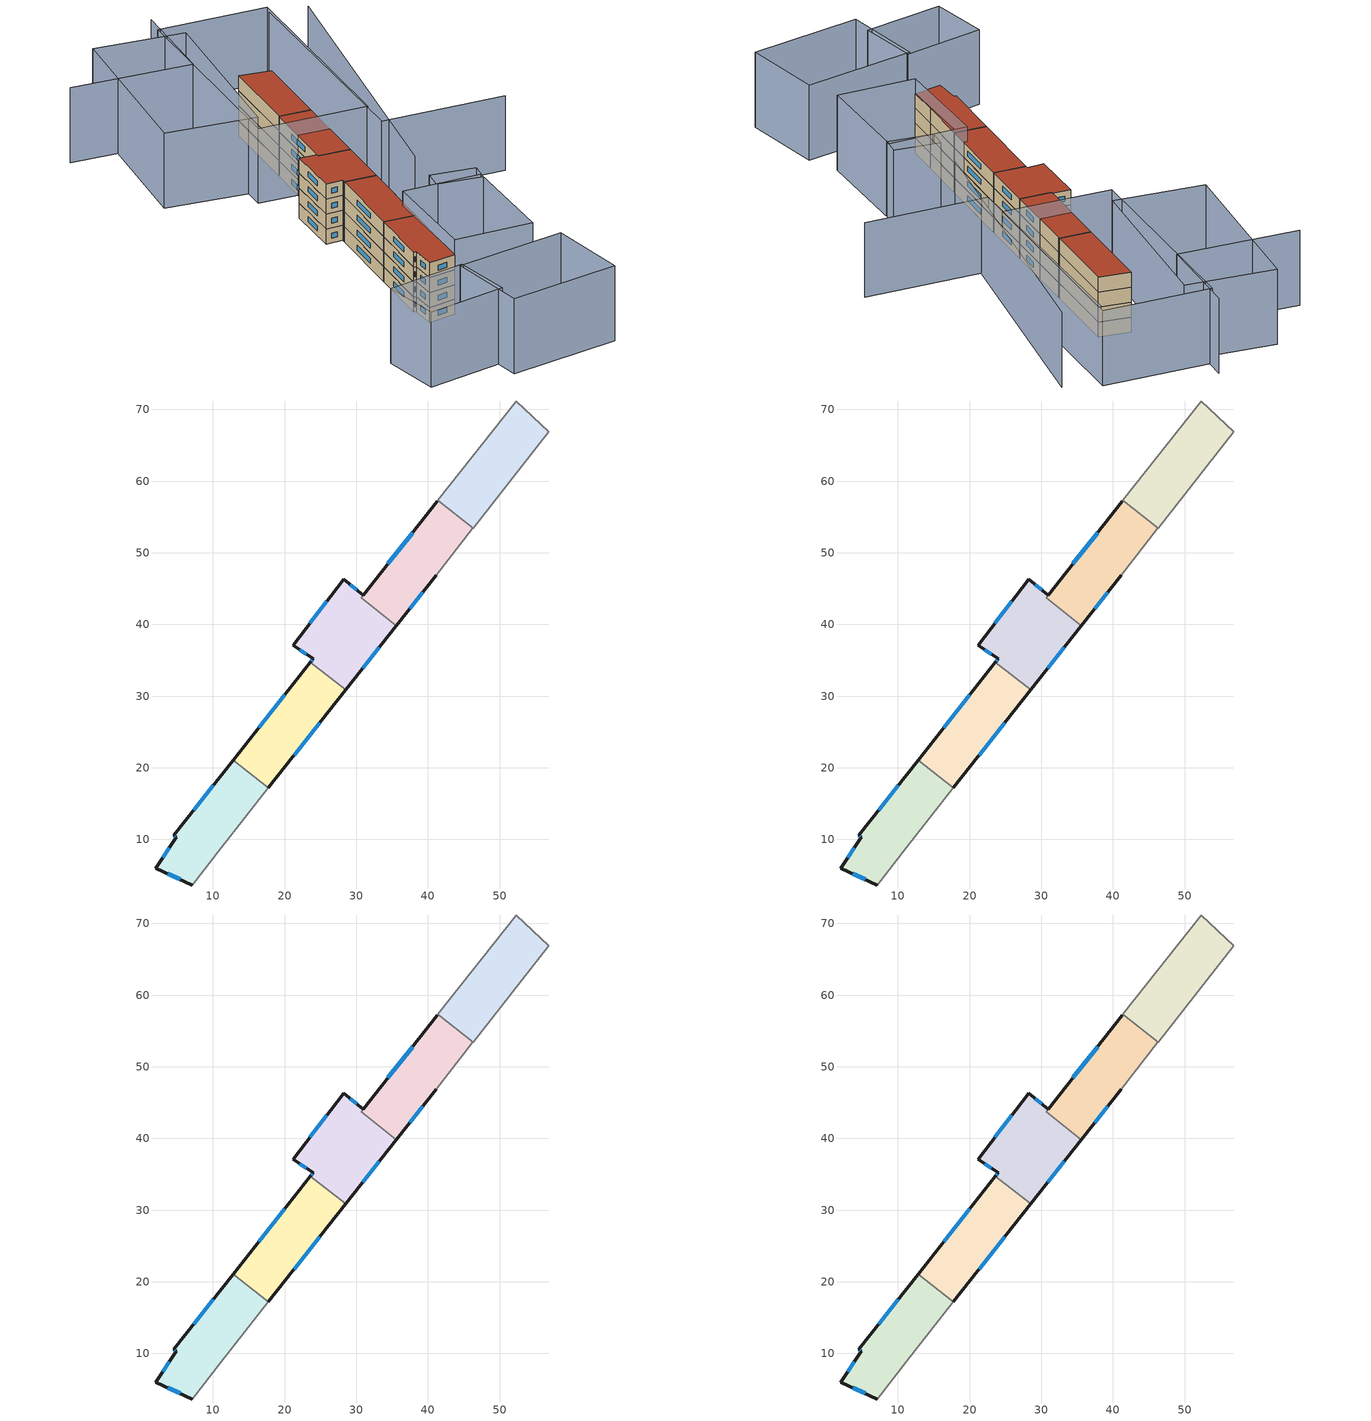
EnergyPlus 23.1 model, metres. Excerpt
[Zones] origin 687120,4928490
4992d9d4e5aeb075_F0_dwelling_0
 floor ground (EU_floor_Construction): 56.85,66.89 46.3,53.45 41.4,57.31 52.35,71.19 z0
 wall adiabatic (EU_wall_Construction): 46.3,53.45 56.85,66.89 52.35,71.19 41.4,57.31 z0:3
 wall to 4992d9d4e5aeb075_F0_dwelling_1 (EU_wall_Construction): 41.4,57.31 46.3,53.45 z0:3
4992d9d4e5aeb075_F0_dwelling_1
 floor ground (EU_floor_Construction): 46.3,53.45 46.21,53.33 41.13,46.86 35.6,39.84 30.69,43.71 41.31,57.19 41.4,57.31 z0
 wall outside (EU_wall_Construction): 41.31,57.19 30.97,44.08 / 35.6,39.84 41.13,46.86 z0:3
 wall adiabatic (EU_wall_Construction): 41.4,57.31 41.31,57.19 / 41.13,46.86 46.21,53.33 46.3,53.45 z0:3
 wall to 4992d9d4e5aeb075_F0_dwelling_2 (EU_wall_Construction): 30.97,44.08 30.69,43.71 35.6,39.84 z0:3
 window (EU_Window_Construction): 37.87,52.82 34.42,48.45 / 37.44,42.18 39.29,44.52 z1:2
4992d9d4e5aeb075_F0_dwelling_2
 floor ground (EU_floor_Construction): 30.97,44.08 30.69,43.71 35.6,39.84 28.52,30.88 23.61,34.75 23.98,35.22 21.2,37.09 28.22,46.29 z0
 wall outside (EU_wall_Construction): 30.97,44.08 28.22,46.29 21.2,37.09 23.98,35.22 23.61,34.75 / 28.52,30.88 35.6,39.84 z0:3
 wall to 4992d9d4e5aeb075_F0_dwelling_3 (EU_wall_Construction): 23.61,34.75 28.52,30.88 z0:3
 window (EU_Window_Construction): 30.05,44.81 29.14,45.55 / 30.88,33.87 33.24,36.86 / 23.86,35.06 23.74,34.91 / 22.13,36.46 23.06,35.84 / 25.88,43.22 23.54,40.15 z1:2
4992d9d4e5aeb075_F0_dwelling_3
 floor ground (EU_floor_Construction): 28.52,30.88 17.72,17.2 12.82,21.06 23.61,34.75 z0
 wall outside (EU_wall_Construction): 23.61,34.75 12.82,21.06 / 17.72,17.2 28.52,30.88 z0:3
 wall to 4992d9d4e5aeb075_F0_dwelling_4 (EU_wall_Construction): 12.82,21.06 17.72,17.2 z0:3
 window (EU_Window_Construction): 20.01,30.19 16.41,25.62 / 21.32,21.76 24.92,26.32 z1:2
4992d9d4e5aeb075_F0_dwelling_4
 floor ground (EU_floor_Construction): 17.72,17.2 11.13,8.84 7.1,3.65 2.03,6.02 4.88,10.31 4.54,10.57 12.82,21.06 z0
 wall outside (EU_wall_Construction): 12.82,21.06 4.54,10.57 4.88,10.31 2.03,6.02 7.1,3.65 z0:3
 wall adiabatic (EU_wall_Construction): 7.1,3.65 11.13,8.84 17.72,17.2 z0:3
 window (EU_Window_Construction): 3.72,5.23 5.41,4.44 / 3.93,8.88 2.98,7.45 / 4.66,10.48 4.77,10.4 / 10.06,17.56 7.3,14.07 z1:2
4992d9d4e5aeb075_F1_dwelling_0
 floor to 4992d9d4e5aeb075_F0_dwelling_0 (EU_floor_Construction): 56.85,66.89 46.3,53.45 41.4,57.31 52.35,71.19 z3
 wall adiabatic (EU_wall_Construction): 46.3,53.45 56.85,66.89 52.35,71.19 41.4,57.31 z3:6
 wall to 4992d9d4e5aeb075_F1_dwelling_1 (EU_wall_Construction): 41.4,57.31 46.3,53.45 z3:6
4992d9d4e5aeb075_F1_dwelling_1
 floor to 4992d9d4e5aeb075_F0_dwelling_1 (EU_floor_Construction): 46.3,53.45 46.21,53.33 41.13,46.86 35.6,39.84 30.69,43.71 41.31,57.19 41.4,57.31 z3
 wall outside (EU_wall_Construction): 41.31,57.19 30.97,44.08 / 35.6,39.84 41.13,46.86 z3:6
 wall adiabatic (EU_wall_Construction): 41.4,57.31 41.31,57.19 / 41.13,46.86 46.21,53.33 46.3,53.45 z3:6
 wall to 4992d9d4e5aeb075_F1_dwelling_2 (EU_wall_Construction): 30.97,44.08 30.69,43.71 35.6,39.84 z3:6
 window (EU_Window_Construction): 37.87,52.82 34.42,48.45 / 37.44,42.18 39.29,44.52 z4:5
4992d9d4e5aeb075_F1_dwelling_2
 floor to 4992d9d4e5aeb075_F0_dwelling_2 (EU_floor_Construction): 30.97,44.08 30.69,43.71 35.6,39.84 28.52,30.88 23.61,34.75 23.98,35.22 21.2,37.09 28.22,46.29 z3
 wall outside (EU_wall_Construction): 30.97,44.08 28.22,46.29 21.2,37.09 23.98,35.22 23.61,34.75 / 28.52,30.88 35.6,39.84 z3:6
 wall to 4992d9d4e5aeb075_F1_dwelling_3 (EU_wall_Construction): 23.61,34.75 28.52,30.88 z3:6
 window (EU_Window_Construction): 30.05,44.81 29.14,45.55 / 30.88,33.87 33.24,36.86 / 23.86,35.06 23.74,34.91 / 22.13,36.46 23.06,35.84 / 25.88,43.22 23.54,40.15 z4:5
4992d9d4e5aeb075_F1_dwelling_3
 floor to 4992d9d4e5aeb075_F0_dwelling_3 (EU_floor_Construction): 28.52,30.88 17.72,17.2 12.82,21.06 23.61,34.75 z3
 wall outside (EU_wall_Construction): 23.61,34.75 12.82,21.06 / 17.72,17.2 28.52,30.88 z3:6
 wall to 4992d9d4e5aeb075_F1_dwelling_4 (EU_wall_Construction): 12.82,21.06 17.72,17.2 z3:6
 window (EU_Window_Construction): 20.01,30.19 16.41,25.62 / 21.32,21.76 24.92,26.32 z4:5
4992d9d4e5aeb075_F1_dwelling_4
 floor to 4992d9d4e5aeb075_F0_dwelling_4 (EU_floor_Construction): 17.72,17.2 11.13,8.84 7.1,3.65 2.03,6.02 4.88,10.31 4.54,10.57 12.82,21.06 z3
 wall outside (EU_wall_Construction): 12.82,21.06 4.54,10.57 4.88,10.31 2.03,6.02 7.1,3.65 z3:6
 wall adiabatic (EU_wall_Construction): 7.1,3.65 11.13,8.84 17.72,17.2 z3:6
 window (EU_Window_Construction): 3.72,5.23 5.41,4.44 / 3.93,8.88 2.98,7.45 / 4.66,10.48 4.77,10.4 / 10.06,17.56 7.3,14.07 z4:5
4992d9d4e5aeb075_F2_dwelling_0
 floor to 4992d9d4e5aeb075_F1_dwelling_0 (EU_floor_Construction): 56.85,66.89 46.3,53.45 41.4,57.31 52.35,71.19 z6
 wall adiabatic (EU_wall_Construction): 46.3,53.45 56.85,66.89 52.35,71.19 41.4,57.31 z6:9
 wall to 4992d9d4e5aeb075_F2_dwelling_1 (EU_wall_Construction): 41.4,57.31 46.3,53.45 z6:9
4992d9d4e5aeb075_F2_dwelling_1
 floor to 4992d9d4e5aeb075_F1_dwelling_1 (EU_floor_Construction): 46.3,53.45 46.21,53.33 41.13,46.86 35.6,39.84 30.69,43.71 41.31,57.19 41.4,57.31 z6
 wall outside (EU_wall_Construction): 41.31,57.19 30.97,44.08 / 35.6,39.84 41.13,46.86 z6:9
 wall adiabatic (EU_wall_Construction): 41.4,57.31 41.31,57.19 / 41.13,46.86 46.21,53.33 46.3,53.45 z6:9
 wall to 4992d9d4e5aeb075_F2_dwelling_2 (EU_wall_Construction): 30.97,44.08 30.69,43.71 35.6,39.84 z6:9
 window (EU_Window_Construction): 37.87,52.82 34.42,48.45 / 37.44,42.18 39.29,44.52 z7:8
4992d9d4e5aeb075_F2_dwelling_2
 floor to 4992d9d4e5aeb075_F1_dwelling_2 (EU_floor_Construction): 30.97,44.08 30.69,43.71 35.6,39.84 28.52,30.88 23.61,34.75 23.98,35.22 21.2,37.09 28.22,46.29 z6
 wall outside (EU_wall_Construction): 30.97,44.08 28.22,46.29 21.2,37.09 23.98,35.22 23.61,34.75 / 28.52,30.88 35.6,39.84 z6:9
 wall to 4992d9d4e5aeb075_F2_dwelling_3 (EU_wall_Construction): 23.61,34.75 28.52,30.88 z6:9
 window (EU_Window_Construction): 30.05,44.81 29.14,45.55 / 30.88,33.87 33.24,36.86 / 23.86,35.06 23.74,34.91 / 22.13,36.46 23.06,35.84 / 25.88,43.22 23.54,40.15 z7:8
4992d9d4e5aeb075_F2_dwelling_3
 floor to 4992d9d4e5aeb075_F1_dwelling_3 (EU_floor_Construction): 28.52,30.88 17.72,17.2 12.82,21.06 23.61,34.75 z6
 wall outside (EU_wall_Construction): 23.61,34.75 12.82,21.06 / 17.72,17.2 28.52,30.88 z6:9
 wall to 4992d9d4e5aeb075_F2_dwelling_4 (EU_wall_Construction): 12.82,21.06 17.72,17.2 z6:9
 window (EU_Window_Construction): 20.01,30.19 16.41,25.62 / 21.32,21.76 24.92,26.32 z7:8
4992d9d4e5aeb075_F2_dwelling_4
 floor to 4992d9d4e5aeb075_F1_dwelling_4 (EU_floor_Construction): 17.72,17.2 11.13,8.84 7.1,3.65 2.03,6.02 4.88,10.31 4.54,10.57 12.82,21.06 z6
 wall outside (EU_wall_Construction): 12.82,21.06 4.54,10.57 4.88,10.31 2.03,6.02 7.1,3.65 z6:9
 wall adiabatic (EU_wall_Construction): 7.1,3.65 11.13,8.84 17.72,17.2 z6:9
 window (EU_Window_Construction): 3.72,5.23 5.41,4.44 / 3.93,8.88 2.98,7.45 / 4.66,10.48 4.77,10.4 / 10.06,17.56 7.3,14.07 z7:8
4992d9d4e5aeb075_F3_dwelling_0
 floor to 4992d9d4e5aeb075_F2_dwelling_0 (EU_floor_Construction): 56.85,66.89 46.3,53.45 41.4,57.31 52.35,71.19 z9
 wall adiabatic (EU_wall_Construction): 46.3,53.45 56.85,66.89 52.35,71.19 41.4,57.31 z9:12
 wall to 4992d9d4e5aeb075_F3_dwelling_1 (EU_wall_Construction): 41.4,57.31 46.3,53.45 z9:12
 roof outside (EU_roof_Construction): 46.3,53.45 56.85,66.89 52.35,71.19 41.4,57.31 z12
4992d9d4e5aeb075_F3_dwelling_1
 floor to 4992d9d4e5aeb075_F2_dwelling_1 (EU_floor_Construction): 46.3,53.45 46.21,53.33 41.13,46.86 35.6,39.84 30.69,43.71 41.31,57.19 41.4,57.31 z9
 wall outside (EU_wall_Construction): 41.31,57.19 30.97,44.08 / 35.6,39.84 41.13,46.86 z9:12
 wall adiabatic (EU_wall_Construction): 41.4,57.31 41.31,57.19 / 41.13,46.86 46.21,53.33 46.3,53.45 z9:12
 wall to 4992d9d4e5aeb075_F3_dwelling_2 (EU_wall_Construction): 30.97,44.08 30.69,43.71 35.6,39.84 z9:12
 window (EU_Window_Construction): 37.87,52.82 34.42,48.45 / 37.44,42.18 39.29,44.52 z10:11
 roof outside (EU_roof_Construction): 41.13,46.86 46.21,53.33 46.3,53.45 41.4,57.31 41.31,57.19 30.69,43.71 35.6,39.84 z12
4992d9d4e5aeb075_F3_dwelling_2
 floor to 4992d9d4e5aeb075_F2_dwelling_2 (EU_floor_Construction): 30.97,44.08 30.69,43.71 35.6,39.84 28.52,30.88 23.61,34.75 23.98,35.22 21.2,37.09 28.22,46.29 z9
 wall outside (EU_wall_Construction): 30.97,44.08 28.22,46.29 21.2,37.09 23.98,35.22 23.61,34.75 / 28.52,30.88 35.6,39.84 z9:12
 wall to 4992d9d4e5aeb075_F3_dwelling_3 (EU_wall_Construction): 23.61,34.75 28.52,30.88 z9:12
 window (EU_Window_Construction): 30.05,44.81 29.14,45.55 / 30.88,33.87 33.24,36.86 / 23.86,35.06 23.74,34.91 / 22.13,36.46 23.06,35.84 / 25.88,43.22 23.54,40.15 z10:11
 roof outside (EU_roof_Construction): 28.52,30.88 35.6,39.84 30.69,43.71 30.97,44.08 28.22,46.29 21.2,37.09 23.98,35.22 23.61,34.75 z12
4992d9d4e5aeb075_F3_dwelling_3
 floor to 4992d9d4e5aeb075_F2_dwelling_3 (EU_floor_Construction): 28.52,30.88 17.72,17.2 12.82,21.06 23.61,34.75 z9
 wall outside (EU_wall_Construction): 23.61,34.75 12.82,21.06 / 17.72,17.2 28.52,30.88 z9:12
 wall to 4992d9d4e5aeb075_F3_dwelling_4 (EU_wall_Construction): 12.82,21.06 17.72,17.2 z9:12
 window (EU_Window_Construction): 20.01,30.19 16.41,25.62 / 21.32,21.76 24.92,26.32 z10:11
 roof outside (EU_roof_Construction): 17.72,17.2 28.52,30.88 23.61,34.75 12.82,21.06 z12
4992d9d4e5aeb075_F3_dwelling_4
 floor to 4992d9d4e5aeb075_F2_dwelling_4 (EU_floor_Construction): 17.72,17.2 11.13,8.84 7.1,3.65 2.03,6.02 4.88,10.31 4.54,10.57 12.82,21.06 z9
 wall outside (EU_wall_Construction): 12.82,21.06 4.54,10.57 4.88,10.31 2.03,6.02 7.1,3.65 z9:12
 wall adiabatic (EU_wall_Construction): 7.1,3.65 11.13,8.84 17.72,17.2 z9:12
 window (EU_Window_Construction): 3.72,5.23 5.41,4.44 / 3.93,8.88 2.98,7.45 / 4.66,10.48 4.77,10.4 / 10.06,17.56 7.3,14.07 z10:11
 roof outside (EU_roof_Construction): 11.13,8.84 17.72,17.2 12.82,21.06 4.54,10.57 4.88,10.31 2.03,6.02 7.1,3.65 z12
shading: 62.29,22.53 42.97,37.3 / 42.97,37.3 72.11,75.42 / 33.19,25.48 77.55,70.43 / 59.55,92.76 47.4,77.8 / 47.4,77.8 28.78,92.91 / -1.72,-2.08 18.37,-11.85 / 18.37,-11.85 11.21,-26.56 / 11.21,-26.56 -8.87,-16.79 / -8.87,-16.79 -1.72,-2.08 / -20.54,-6.15 -15.58,4.65 / -15.58,4.65 -0.98,-2.05 / -0.98,-2.05 -5.94,-12.85 / -5.94,-12.85 -20.54,-6.15 / 32.32,11.64 19.61,-5.58 / 19.61,-5.58 7.1,3.65 / 7.1,3.65 19.81,20.87 / 19.81,20.87 32.32,11.64 / 27.74,19.71 34.32,13.67 / 34.32,13.67 31.77,10.9 / 31.77,10.9 25.2,16.94 / 25.2,16.94 27.74,19.71 / 73.66,76.64 47,42.3 / 47,42.3 29.96,55.52 / 29.96,55.52 56.62,89.86 / 56.62,89.86 73.66,76.64 / 20.52,69.5 44.41,96.64 / 44.41,96.64 57.8,84.85 / 57.8,84.85 33.92,57.71 / 33.92,57.71 20.52,69.5 z0:15
[Building]
EU S2 Campaign: North Axis=0; Terrain=City; Solar Distribution=FullExterior
[Site:Location]
Bologna: Latitude=44.5; Longitude=11.25; Time Zone=1; Elevation=37
[SizingPeriod:WeatherFileDays]
AnnualSizingPeriod: Begin Month=1; Begin Day of Month=1; End Month=12; End Day of Month=31; Day of Week for Start Day=Monday; Use Weather File Daylight Saving Period=No; Use Weather File Rain and Snow Indicators=No
[MATERIAL]
EU_InternalMass_Material: Roughness=MediumRough; Thickness=0.1; Conductivity=1; Density=1800; Specific Heat=900; Thermal Absorptance=0.9; Solar Absorptance=0.7; Visible Absorptance=0.7
[MATERIAL:NOMASS] Roughness=MediumRough; Thermal Absorptance=0.9; Solar Absorptance=0.7; Visible Absorptance=0.7
Name | Thermal Resistance
EU_wall_NoMass | 0.937881
EU_roof_NoMass | 0.548572
EU_floor_NoMass | 0.71348
[WINDOWMATERIAL:SIMPLEGLAZINGSYSTEM]
EU_Window_SimpleGlazing: UFactor=4.25633; Solar Heat Gain Coefficient=0.85; Visible Transmittance=0.85
[CONSTRUCTION]
EU_wall_Construction: EU_wall_NoMass
EU_roof_Construction: EU_roof_NoMass
EU_floor_Construction: EU_floor_NoMass
EU_Window_Construction: EU_Window_SimpleGlazing
EU_InternalMass_Construction: EU_InternalMass_Material
[ZONE] Type=1; Multiplier=1; Ceiling Height=autocalculate; Floor Area=autocalculate; Part of Total Floor Area=Yes
Name | Volume
4992d9d4e5aeb075_F0_dwelling_0; 4992d9d4e5aeb075_F1_dwelling_0; 4992d9d4e5aeb075_F2_dwelling_0; 4992d9d4e5aeb075_F3_dwelling_0 | 324.089
4992d9d4e5aeb075_F0_dwelling_1 | 324.622
4992d9d4e5aeb075_F1_dwelling_1; 4992d9d4e5aeb075_F2_dwelling_1; 4992d9d4e5aeb075_F3_dwelling_1 | 324.62
4992d9d4e5aeb075_F0_dwelling_2 | 331.967
4992d9d4e5aeb075_F1_dwelling_2; 4992d9d4e5aeb075_F2_dwelling_2; 4992d9d4e5aeb075_F3_dwelling_2 | 331.966
4992d9d4e5aeb075_F0_dwelling_3 | 326.882
4992d9d4e5aeb075_F1_dwelling_3; 4992d9d4e5aeb075_F2_dwelling_3; 4992d9d4e5aeb075_F3_dwelling_3 | 326.884
4992d9d4e5aeb075_F0_dwelling_4 | 326.894
4992d9d4e5aeb075_F1_dwelling_4; 4992d9d4e5aeb075_F2_dwelling_4; 4992d9d4e5aeb075_F3_dwelling_4 | 326.895
[INTERNALMASS] Construction=EU_InternalMass_Construction
Name | Zone or ZoneList | Surface Area
4992d9d4e5aeb075_F0_dwelling_0_EU_InternalMass | 4992d9d4e5aeb075_F0_dwelling_0 | 108.024
4992d9d4e5aeb075_F0_dwelling_1_EU_InternalMass | 4992d9d4e5aeb075_F0_dwelling_1 | 108.206
4992d9d4e5aeb075_F0_dwelling_2_EU_InternalMass | 4992d9d4e5aeb075_F0_dwelling_2 | 110.658
4992d9d4e5aeb075_F0_dwelling_3_EU_InternalMass | 4992d9d4e5aeb075_F0_dwelling_3 | 108.961
4992d9d4e5aeb075_F0_dwelling_4_EU_InternalMass | 4992d9d4e5aeb075_F0_dwelling_4 | 108.965
4992d9d4e5aeb075_F1_dwelling_0_EU_InternalMass | 4992d9d4e5aeb075_F1_dwelling_0 | 108.024
4992d9d4e5aeb075_F1_dwelling_1_EU_InternalMass | 4992d9d4e5aeb075_F1_dwelling_1 | 108.206
4992d9d4e5aeb075_F1_dwelling_2_EU_InternalMass | 4992d9d4e5aeb075_F1_dwelling_2 | 110.658
4992d9d4e5aeb075_F1_dwelling_3_EU_InternalMass | 4992d9d4e5aeb075_F1_dwelling_3 | 108.961
4992d9d4e5aeb075_F1_dwelling_4_EU_InternalMass | 4992d9d4e5aeb075_F1_dwelling_4 | 108.965
4992d9d4e5aeb075_F2_dwelling_0_EU_InternalMass | 4992d9d4e5aeb075_F2_dwelling_0 | 108.024
4992d9d4e5aeb075_F2_dwelling_1_EU_InternalMass | 4992d9d4e5aeb075_F2_dwelling_1 | 108.206
4992d9d4e5aeb075_F2_dwelling_2_EU_InternalMass | 4992d9d4e5aeb075_F2_dwelling_2 | 110.658
4992d9d4e5aeb075_F2_dwelling_3_EU_InternalMass | 4992d9d4e5aeb075_F2_dwelling_3 | 108.961
4992d9d4e5aeb075_F2_dwelling_4_EU_InternalMass | 4992d9d4e5aeb075_F2_dwelling_4 | 108.965
4992d9d4e5aeb075_F3_dwelling_0_EU_InternalMass | 4992d9d4e5aeb075_F3_dwelling_0 | 108.024
4992d9d4e5aeb075_F3_dwelling_1_EU_InternalMass | 4992d9d4e5aeb075_F3_dwelling_1 | 108.206
4992d9d4e5aeb075_F3_dwelling_2_EU_InternalMass | 4992d9d4e5aeb075_F3_dwelling_2 | 110.658
4992d9d4e5aeb075_F3_dwelling_3_EU_InternalMass | 4992d9d4e5aeb075_F3_dwelling_3 | 108.961
4992d9d4e5aeb075_F3_dwelling_4_EU_InternalMass | 4992d9d4e5aeb075_F3_dwelling_4 | 108.965
[OTHEREQUIPMENT] Fuel Type=Electricity; Design Level Calculation Method=Watts/Area; Power per Zone Floor Area=1; Fraction Latent=0; Fraction Radiant=0; Fraction Lost=0; Carbon Dioxide Generation Rate=0; EndUse Subcategory=EU_Step8_InternalGains
Name | Zone or ZoneList or Space or SpaceList | Schedule
EU_Step8_InternalGain_4992d9d4e5aeb075_F0_dwelling_0_f000 | 4992d9d4e5aeb075_F0_dwelling_0 | EU_Step8_GainSchedule_4992d9d4e5aeb075_F0_dwelling_0_f000
EU_Step8_InternalGain_4992d9d4e5aeb075_F0_dwelling_1_f000 | 4992d9d4e5aeb075_F0_dwelling_1 | EU_Step8_GainSchedule_4992d9d4e5aeb075_F0_dwelling_1_f000
EU_Step8_InternalGain_4992d9d4e5aeb075_F0_dwelling_2_f000 | 4992d9d4e5aeb075_F0_dwelling_2 | EU_Step8_GainSchedule_4992d9d4e5aeb075_F0_dwelling_2_f000
EU_Step8_InternalGain_4992d9d4e5aeb075_F0_dwelling_3_f000 | 4992d9d4e5aeb075_F0_dwelling_3 | EU_Step8_GainSchedule_4992d9d4e5aeb075_F0_dwelling_3_f000
EU_Step8_InternalGain_4992d9d4e5aeb075_F0_dwelling_4_f000 | 4992d9d4e5aeb075_F0_dwelling_4 | EU_Step8_GainSchedule_4992d9d4e5aeb075_F0_dwelling_4_f000
EU_Step8_InternalGain_4992d9d4e5aeb075_F1_dwelling_0_f000 | 4992d9d4e5aeb075_F1_dwelling_0 | EU_Step8_GainSchedule_4992d9d4e5aeb075_F1_dwelling_0_f000
EU_Step8_InternalGain_4992d9d4e5aeb075_F1_dwelling_1_f000 | 4992d9d4e5aeb075_F1_dwelling_1 | EU_Step8_GainSchedule_4992d9d4e5aeb075_F1_dwelling_1_f000
EU_Step8_InternalGain_4992d9d4e5aeb075_F1_dwelling_2_f000 | 4992d9d4e5aeb075_F1_dwelling_2 | EU_Step8_GainSchedule_4992d9d4e5aeb075_F1_dwelling_2_f000
EU_Step8_InternalGain_4992d9d4e5aeb075_F1_dwelling_3_f000 | 4992d9d4e5aeb075_F1_dwelling_3 | EU_Step8_GainSchedule_4992d9d4e5aeb075_F1_dwelling_3_f000
EU_Step8_InternalGain_4992d9d4e5aeb075_F1_dwelling_4_f000 | 4992d9d4e5aeb075_F1_dwelling_4 | EU_Step8_GainSchedule_4992d9d4e5aeb075_F1_dwelling_4_f000
EU_Step8_InternalGain_4992d9d4e5aeb075_F2_dwelling_0_f000 | 4992d9d4e5aeb075_F2_dwelling_0 | EU_Step8_GainSchedule_4992d9d4e5aeb075_F2_dwelling_0_f000
EU_Step8_InternalGain_4992d9d4e5aeb075_F2_dwelling_1_f000 | 4992d9d4e5aeb075_F2_dwelling_1 | EU_Step8_GainSchedule_4992d9d4e5aeb075_F2_dwelling_1_f000
EU_Step8_InternalGain_4992d9d4e5aeb075_F2_dwelling_2_f000 | 4992d9d4e5aeb075_F2_dwelling_2 | EU_Step8_GainSchedule_4992d9d4e5aeb075_F2_dwelling_2_f000
EU_Step8_InternalGain_4992d9d4e5aeb075_F2_dwelling_3_f000 | 4992d9d4e5aeb075_F2_dwelling_3 | EU_Step8_GainSchedule_4992d9d4e5aeb075_F2_dwelling_3_f000
EU_Step8_InternalGain_4992d9d4e5aeb075_F2_dwelling_4_f000 | 4992d9d4e5aeb075_F2_dwelling_4 | EU_Step8_GainSchedule_4992d9d4e5aeb075_F2_dwelling_4_f000
EU_Step8_InternalGain_4992d9d4e5aeb075_F3_dwelling_0_f000 | 4992d9d4e5aeb075_F3_dwelling_0 | EU_Step8_GainSchedule_4992d9d4e5aeb075_F3_dwelling_0_f000
EU_Step8_InternalGain_4992d9d4e5aeb075_F3_dwelling_1_f000 | 4992d9d4e5aeb075_F3_dwelling_1 | EU_Step8_GainSchedule_4992d9d4e5aeb075_F3_dwelling_1_f000
EU_Step8_InternalGain_4992d9d4e5aeb075_F3_dwelling_2_f000 | 4992d9d4e5aeb075_F3_dwelling_2 | EU_Step8_GainSchedule_4992d9d4e5aeb075_F3_dwelling_2_f000
EU_Step8_InternalGain_4992d9d4e5aeb075_F3_dwelling_3_f000 | 4992d9d4e5aeb075_F3_dwelling_3 | EU_Step8_GainSchedule_4992d9d4e5aeb075_F3_dwelling_3_f000
EU_Step8_InternalGain_4992d9d4e5aeb075_F3_dwelling_4_f000 | 4992d9d4e5aeb075_F3_dwelling_4 | EU_Step8_GainSchedule_4992d9d4e5aeb075_F3_dwelling_4_f000
[ZONEVENTILATION:DESIGNFLOWRATE] Schedule=EU_AlwaysOn; Design Flow Rate Calculation Method=AirChanges/Hour; Air Changes per Hour=0.687892; Ventilation Type=Natural; Fan Pressure Rise=0; Fan Total Efficiency=1; Constant Term Coefficient=1; Temperature Term Coefficient=0; Velocity Term Coefficient=0; Velocity Squared Term Coefficient=0; Minimum Indoor Temperature=-100; Maximum Indoor Temperature=100; Delta Temperature=-100; Minimum Outdoor Temperature=-100; Maximum Outdoor Temperature=100; Maximum Wind Speed=40
Name | Zone or ZoneList or Space or SpaceList
EU_ConstantAir_4992d9d4e5aeb075_F0_dwelling_0 | 4992d9d4e5aeb075_F0_dwelling_0
EU_ConstantAir_4992d9d4e5aeb075_F0_dwelling_1 | 4992d9d4e5aeb075_F0_dwelling_1
EU_ConstantAir_4992d9d4e5aeb075_F0_dwelling_2 | 4992d9d4e5aeb075_F0_dwelling_2
EU_ConstantAir_4992d9d4e5aeb075_F0_dwelling_3 | 4992d9d4e5aeb075_F0_dwelling_3
EU_ConstantAir_4992d9d4e5aeb075_F0_dwelling_4 | 4992d9d4e5aeb075_F0_dwelling_4
EU_ConstantAir_4992d9d4e5aeb075_F1_dwelling_0 | 4992d9d4e5aeb075_F1_dwelling_0
EU_ConstantAir_4992d9d4e5aeb075_F1_dwelling_1 | 4992d9d4e5aeb075_F1_dwelling_1
EU_ConstantAir_4992d9d4e5aeb075_F1_dwelling_2 | 4992d9d4e5aeb075_F1_dwelling_2
EU_ConstantAir_4992d9d4e5aeb075_F1_dwelling_3 | 4992d9d4e5aeb075_F1_dwelling_3
EU_ConstantAir_4992d9d4e5aeb075_F1_dwelling_4 | 4992d9d4e5aeb075_F1_dwelling_4
EU_ConstantAir_4992d9d4e5aeb075_F2_dwelling_0 | 4992d9d4e5aeb075_F2_dwelling_0
EU_ConstantAir_4992d9d4e5aeb075_F2_dwelling_1 | 4992d9d4e5aeb075_F2_dwelling_1
EU_ConstantAir_4992d9d4e5aeb075_F2_dwelling_2 | 4992d9d4e5aeb075_F2_dwelling_2
EU_ConstantAir_4992d9d4e5aeb075_F2_dwelling_3 | 4992d9d4e5aeb075_F2_dwelling_3
EU_ConstantAir_4992d9d4e5aeb075_F2_dwelling_4 | 4992d9d4e5aeb075_F2_dwelling_4
EU_ConstantAir_4992d9d4e5aeb075_F3_dwelling_0 | 4992d9d4e5aeb075_F3_dwelling_0
EU_ConstantAir_4992d9d4e5aeb075_F3_dwelling_1 | 4992d9d4e5aeb075_F3_dwelling_1
EU_ConstantAir_4992d9d4e5aeb075_F3_dwelling_2 | 4992d9d4e5aeb075_F3_dwelling_2
EU_ConstantAir_4992d9d4e5aeb075_F3_dwelling_3 | 4992d9d4e5aeb075_F3_dwelling_3
EU_ConstantAir_4992d9d4e5aeb075_F3_dwelling_4 | 4992d9d4e5aeb075_F3_dwelling_4
[HVACTEMPLATE:THERMOSTAT] Constant Heating Setpoint=20; Constant Cooling Setpoint=50
EU_HeatOnly_4992d9d4e5aeb075_F0_dwelling_0; EU_HeatOnly_4992d9d4e5aeb075_F0_dwelling_1; EU_HeatOnly_4992d9d4e5aeb075_F0_dwelling_2; EU_HeatOnly_4992d9d4e5aeb075_F0_dwelling_3; EU_HeatOnly_4992d9d4e5aeb075_F0_dwelling_4; EU_HeatOnly_4992d9d4e5aeb075_F1_dwelling_0; EU_HeatOnly_4992d9d4e5aeb075_F1_dwelling_1; EU_HeatOnly_4992d9d4e5aeb075_F1_dwelling_2; EU_HeatOnly_4992d9d4e5aeb075_F1_dwelling_3; EU_HeatOnly_4992d9d4e5aeb075_F1_dwelling_4; EU_HeatOnly_4992d9d4e5aeb075_F2_dwelling_0; EU_HeatOnly_4992d9d4e5aeb075_F2_dwelling_1; EU_HeatOnly_4992d9d4e5aeb075_F2_dwelling_2; EU_HeatOnly_4992d9d4e5aeb075_F2_dwelling_3; EU_HeatOnly_4992d9d4e5aeb075_F2_dwelling_4; EU_HeatOnly_4992d9d4e5aeb075_F3_dwelling_0; EU_HeatOnly_4992d9d4e5aeb075_F3_dwelling_1; EU_HeatOnly_4992d9d4e5aeb075_F3_dwelling_2; EU_HeatOnly_4992d9d4e5aeb075_F3_dwelling_3; EU_HeatOnly_4992d9d4e5aeb075_F3_dwelling_4
[HVACTEMPLATE:ZONE:IDEALLOADSAIRSYSTEM] System Availability Schedule=EU_AlwaysOn; Maximum Heating Supply Air Temperature=50; Minimum Cooling Supply Air Temperature=13; Maximum Heating Supply Air Humidity Ratio=0.0156; Minimum Cooling Supply Air Humidity Ratio=0.0077; Heating Limit=NoLimit; Cooling Limit=NoLimit; Heating Availability Schedule=EU_AlwaysOn; Cooling Availability Schedule=EU_CoolingOff; Dehumidification Control Type=ConstantSensibleHeatRatio; Cooling Sensible Heat Ratio=0.7; Dehumidification Setpoint=60; Humidification Control Type=None; Humidification Setpoint=30; Outdoor Air Method=None; Outdoor Air Flow Rate per Person=0.00944; Outdoor Air Flow Rate per Zone Floor Area=0; Outdoor Air Flow Rate per Zone=0; Demand Controlled Ventilation Type=None; Outdoor Air Economizer Type=NoEconomizer; Heat Recovery Type=None; Sensible Heat Recovery Effectiveness=0.7; Latent Heat Recovery Effectiveness=0.65
Name | Template Thermostat
4992d9d4e5aeb075_F0_dwelling_0 | EU_HeatOnly_4992d9d4e5aeb075_F0_dwelling_0
4992d9d4e5aeb075_F0_dwelling_1 | EU_HeatOnly_4992d9d4e5aeb075_F0_dwelling_1
4992d9d4e5aeb075_F0_dwelling_2 | EU_HeatOnly_4992d9d4e5aeb075_F0_dwelling_2
4992d9d4e5aeb075_F0_dwelling_3 | EU_HeatOnly_4992d9d4e5aeb075_F0_dwelling_3
4992d9d4e5aeb075_F0_dwelling_4 | EU_HeatOnly_4992d9d4e5aeb075_F0_dwelling_4
4992d9d4e5aeb075_F1_dwelling_0 | EU_HeatOnly_4992d9d4e5aeb075_F1_dwelling_0
4992d9d4e5aeb075_F1_dwelling_1 | EU_HeatOnly_4992d9d4e5aeb075_F1_dwelling_1
4992d9d4e5aeb075_F1_dwelling_2 | EU_HeatOnly_4992d9d4e5aeb075_F1_dwelling_2
4992d9d4e5aeb075_F1_dwelling_3 | EU_HeatOnly_4992d9d4e5aeb075_F1_dwelling_3
4992d9d4e5aeb075_F1_dwelling_4 | EU_HeatOnly_4992d9d4e5aeb075_F1_dwelling_4
4992d9d4e5aeb075_F2_dwelling_0 | EU_HeatOnly_4992d9d4e5aeb075_F2_dwelling_0
4992d9d4e5aeb075_F2_dwelling_1 | EU_HeatOnly_4992d9d4e5aeb075_F2_dwelling_1
4992d9d4e5aeb075_F2_dwelling_2 | EU_HeatOnly_4992d9d4e5aeb075_F2_dwelling_2
4992d9d4e5aeb075_F2_dwelling_3 | EU_HeatOnly_4992d9d4e5aeb075_F2_dwelling_3
4992d9d4e5aeb075_F2_dwelling_4 | EU_HeatOnly_4992d9d4e5aeb075_F2_dwelling_4
4992d9d4e5aeb075_F3_dwelling_0 | EU_HeatOnly_4992d9d4e5aeb075_F3_dwelling_0
4992d9d4e5aeb075_F3_dwelling_1 | EU_HeatOnly_4992d9d4e5aeb075_F3_dwelling_1
4992d9d4e5aeb075_F3_dwelling_2 | EU_HeatOnly_4992d9d4e5aeb075_F3_dwelling_2
4992d9d4e5aeb075_F3_dwelling_3 | EU_HeatOnly_4992d9d4e5aeb075_F3_dwelling_3
4992d9d4e5aeb075_F3_dwelling_4 | EU_HeatOnly_4992d9d4e5aeb075_F3_dwelling_4
[SIZING:ZONE] Zone Cooling Design Supply Air Temperature Input Method=SupplyAirTemperature; Zone Cooling Design Supply Air Temperature=13; Zone Heating Design Supply Air Temperature Input Method=SupplyAirTemperature; Zone Heating Design Supply Air Temperature=50; Zone Cooling Design Supply Air Humidity Ratio=0.008; Zone Heating Design Supply Air Humidity Ratio=0.008; Cooling Design Air Flow Method=DesignDay; Cooling Design Air Flow Rate=0; Cooling Minimum Air Flow per Zone Floor Area=0.000762; Cooling Minimum Air Flow=0; Cooling Minimum Air Flow Fraction=0.2; Heating Design Air Flow Method=DesignDay; Heating Design Air Flow Rate=0; Heating Maximum Air Flow per Zone Floor Area=0.002032; Heating Maximum Air Flow=0.141576; Heating Maximum Air Flow Fraction=0.3; Account for Dedicated Outdoor Air System=No; Dedicated Outdoor Air System Control Strategy=NeutralSupplyAir; Dedicated Outdoor Air Low Setpoint Temperature for Design=autosize; Dedicated Outdoor Air High Setpoint Temperature for Design=autosize; Zone Load Sizing Method=Sensible Load Only No Latent Load; Zone Latent Cooling Design Supply Air Humidity Ratio Input Method=HumidityRatioDifference; Zone Cooling Design Supply Air Humidity Ratio Difference=0.005; Zone Latent Heating Design Supply Air Humidity Ratio Input Method=HumidityRatioDifference; Zone Humidification Design Supply Air Humidity Ratio Difference=0.005
4992d9d4e5aeb075_F0_dwelling_0; 4992d9d4e5aeb075_F0_dwelling_1; 4992d9d4e5aeb075_F0_dwelling_2; 4992d9d4e5aeb075_F0_dwelling_3; 4992d9d4e5aeb075_F0_dwelling_4; 4992d9d4e5aeb075_F1_dwelling_0; 4992d9d4e5aeb075_F1_dwelling_1; 4992d9d4e5aeb075_F1_dwelling_2; 4992d9d4e5aeb075_F1_dwelling_3; 4992d9d4e5aeb075_F1_dwelling_4; 4992d9d4e5aeb075_F2_dwelling_0; 4992d9d4e5aeb075_F2_dwelling_1; 4992d9d4e5aeb075_F2_dwelling_2; 4992d9d4e5aeb075_F2_dwelling_3; 4992d9d4e5aeb075_F2_dwelling_4; 4992d9d4e5aeb075_F3_dwelling_0; 4992d9d4e5aeb075_F3_dwelling_1; 4992d9d4e5aeb075_F3_dwelling_2; 4992d9d4e5aeb075_F3_dwelling_3; 4992d9d4e5aeb075_F3_dwelling_4
[SCHEDULE:CONSTANT]
Name | Hourly Value
EU_AlwaysOn | 1
EU_CoolingOff | 0
[SCHEDULE:FILE] Column Number=1; Rows to Skip at Top=0; Number of Hours of Data=8760; Column Separator=Comma; Interpolate to Timestep=No; Minutes per Item=60; Adjust Schedule for Daylight Savings=Yes
Name | File
EU_Step8_GainSchedule_4992d9d4e5aeb075_F0_dwelling_0_f000 | ../../schedules/4992d9d4e5aeb075/4992d9d4e5aeb075_F0_dwelling_0_f000_gain.csv
EU_Step8_GainSchedule_4992d9d4e5aeb075_F0_dwelling_1_f000 | ../../schedules/4992d9d4e5aeb075/4992d9d4e5aeb075_F0_dwelling_1_f000_gain.csv
EU_Step8_GainSchedule_4992d9d4e5aeb075_F0_dwelling_2_f000 | ../../schedules/4992d9d4e5aeb075/4992d9d4e5aeb075_F0_dwelling_2_f000_gain.csv
EU_Step8_GainSchedule_4992d9d4e5aeb075_F0_dwelling_3_f000 | ../../schedules/4992d9d4e5aeb075/4992d9d4e5aeb075_F0_dwelling_3_f000_gain.csv
EU_Step8_GainSchedule_4992d9d4e5aeb075_F0_dwelling_4_f000 | ../../schedules/4992d9d4e5aeb075/4992d9d4e5aeb075_F0_dwelling_4_f000_gain.csv
EU_Step8_GainSchedule_4992d9d4e5aeb075_F1_dwelling_0_f000 | ../../schedules/4992d9d4e5aeb075/4992d9d4e5aeb075_F1_dwelling_0_f000_gain.csv
EU_Step8_GainSchedule_4992d9d4e5aeb075_F1_dwelling_1_f000 | ../../schedules/4992d9d4e5aeb075/4992d9d4e5aeb075_F1_dwelling_1_f000_gain.csv
EU_Step8_GainSchedule_4992d9d4e5aeb075_F1_dwelling_2_f000 | ../../schedules/4992d9d4e5aeb075/4992d9d4e5aeb075_F1_dwelling_2_f000_gain.csv
EU_Step8_GainSchedule_4992d9d4e5aeb075_F1_dwelling_3_f000 | ../../schedules/4992d9d4e5aeb075/4992d9d4e5aeb075_F1_dwelling_3_f000_gain.csv
EU_Step8_GainSchedule_4992d9d4e5aeb075_F1_dwelling_4_f000 | ../../schedules/4992d9d4e5aeb075/4992d9d4e5aeb075_F1_dwelling_4_f000_gain.csv
EU_Step8_GainSchedule_4992d9d4e5aeb075_F2_dwelling_0_f000 | ../../schedules/4992d9d4e5aeb075/4992d9d4e5aeb075_F2_dwelling_0_f000_gain.csv
EU_Step8_GainSchedule_4992d9d4e5aeb075_F2_dwelling_1_f000 | ../../schedules/4992d9d4e5aeb075/4992d9d4e5aeb075_F2_dwelling_1_f000_gain.csv
EU_Step8_GainSchedule_4992d9d4e5aeb075_F2_dwelling_2_f000 | ../../schedules/4992d9d4e5aeb075/4992d9d4e5aeb075_F2_dwelling_2_f000_gain.csv
EU_Step8_GainSchedule_4992d9d4e5aeb075_F2_dwelling_3_f000 | ../../schedules/4992d9d4e5aeb075/4992d9d4e5aeb075_F2_dwelling_3_f000_gain.csv
EU_Step8_GainSchedule_4992d9d4e5aeb075_F2_dwelling_4_f000 | ../../schedules/4992d9d4e5aeb075/4992d9d4e5aeb075_F2_dwelling_4_f000_gain.csv
EU_Step8_GainSchedule_4992d9d4e5aeb075_F3_dwelling_0_f000 | ../../schedules/4992d9d4e5aeb075/4992d9d4e5aeb075_F3_dwelling_0_f000_gain.csv
EU_Step8_GainSchedule_4992d9d4e5aeb075_F3_dwelling_1_f000 | ../../schedules/4992d9d4e5aeb075/4992d9d4e5aeb075_F3_dwelling_1_f000_gain.csv
EU_Step8_GainSchedule_4992d9d4e5aeb075_F3_dwelling_2_f000 | ../../schedules/4992d9d4e5aeb075/4992d9d4e5aeb075_F3_dwelling_2_f000_gain.csv
EU_Step8_GainSchedule_4992d9d4e5aeb075_F3_dwelling_3_f000 | ../../schedules/4992d9d4e5aeb075/4992d9d4e5aeb075_F3_dwelling_3_f000_gain.csv
EU_Step8_GainSchedule_4992d9d4e5aeb075_F3_dwelling_4_f000 | ../../schedules/4992d9d4e5aeb075/4992d9d4e5aeb075_F3_dwelling_4_f000_gain.csv
